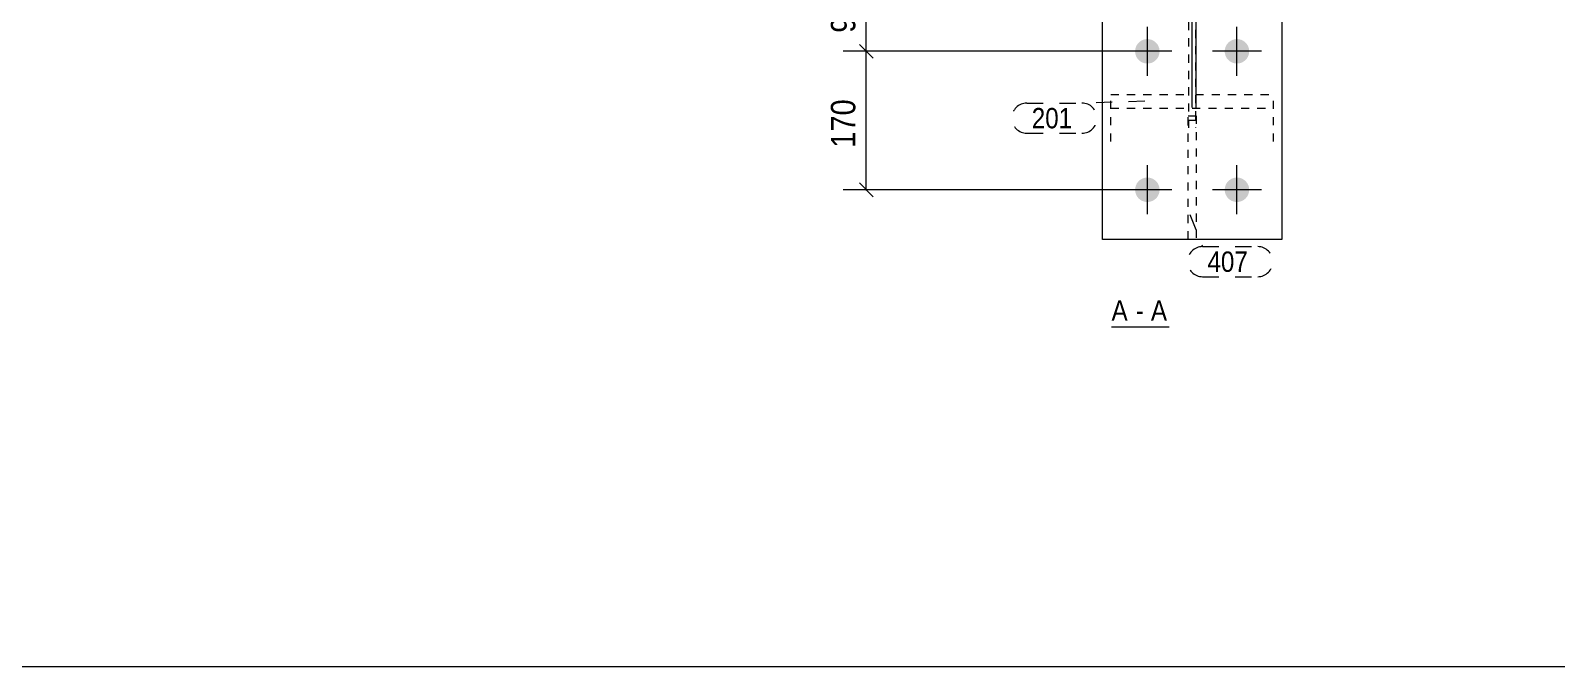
# Model space of a CAD drawing. Header units: millimetres. Extents: x 2 to 1174, y 1 to 825.
# Drawn here: x 581 to 768.3, y 5 to 83.1 of the extents above; entities that cross this region are included whole.
import ezdxf

# ---------------------------------------------------------------- set-up
doc = ezdxf.new("R2010")
doc.units = ezdxf.units.MM
for name, pattern in [('XKITLINE00', [0]), ('XKITLINE01', [4, 1, -1, 1, -1]), ('XKITLINE02', [4, 2, -2])]:
    doc.linetypes.add(name, pattern=pattern)
for name, color, linetype, lineweight in [('Bolt', 3, 'Continuous', 0), ('Dimensions', 7, 'Continuous', 0), ('DrawingSheet', 5, 'Continuous', 0), ('OtherObjectType', 7, 'Continuous', 0), ('Part', 2, 'Continuous', 0), ('PartMark', 7, 'Continuous', 0)]:
    doc.layers.add(name, color=color, linetype=linetype, lineweight=lineweight)
doc.styles.add('ARIAL', font='ARIAL.TTF')

# ---------------------------------------------------------------- blocks, each defined once
blk = doc.blocks.new('*A172')
at = {"layer": 'Bolt'}
for points in [[(716.56, 80.56), (716.56, 80.6), (716.56, 80.64), (716.57, 80.67), (716.57, 80.71), (716.58, 80.75), (716.58, 80.78), (716.59, 80.82), (716.6, 80.85), (716.61, 80.89), (716.62, 80.93), (716.63, 80.96), (716.64, 81), (716.65, 81.03), (716.66, 81.07), (716.67, 81.1), (716.69, 81.13), (716.7, 81.17), (716.72, 81.2), (716.74, 81.23), (716.76, 81.27), (716.77, 81.3), (716.79, 81.33), (716.81, 81.36), (716.83, 81.39), (716.86, 81.42), (716.88, 81.45), (716.9, 81.48), (716.92, 81.51), (716.95, 81.53), (716.97, 81.56), (717, 81.59), (717.03, 81.61), (717.05, 81.64), (717.08, 81.66), (717.11, 81.69), (717.14, 81.71), (717.17, 81.73), (717.2, 81.75), (717.23, 81.77), (717.26, 81.79), (717.29, 81.81), (717.32, 81.83), (717.35, 81.85), (717.39, 81.87), (717.42, 81.88), (717.45, 81.9), (717.49, 81.91), (717.52, 81.93), (717.56, 81.94), (717.59, 81.95), (717.63, 81.96), (717.66, 81.97), (717.7, 81.98), (717.73, 81.99), (717.77, 82), (717.8, 82), (717.84, 82.01), (717.88, 82.01), (717.91, 82.02), (717.95, 82.02), (717.99, 82.02), (718.02, 82.03), (718.06, 82.03), (718.1, 82.03), (718.13, 82.02), (718.17, 82.02), (718.21, 82.02), (718.24, 82.01), (718.28, 82.01), (718.32, 82), (718.35, 82), (718.39, 81.99), (718.43, 81.98), (718.46, 81.97), (718.5, 81.96), (718.53, 81.95), (718.57, 81.94), (718.6, 81.93), (718.63, 81.91), (718.67, 81.9), (718.7, 81.88), (718.74, 81.87), (718.77, 81.85), (718.8, 81.83), (718.83, 81.81), (718.86, 81.79), (718.89, 81.77), (718.92, 81.75), (718.95, 81.73), (718.98, 81.71), (719.01, 81.69), (719.04, 81.66), (719.07, 81.64), (719.1, 81.61), (719.12, 81.59), (719.15, 81.56), (719.17, 81.53), (719.2, 81.51), (719.22, 81.48), (719.24, 81.45), (719.27, 81.42), (719.29, 81.39), (719.31, 81.36), (719.33, 81.33), (719.35, 81.3), (719.37, 81.27), (719.38, 81.23), (719.4, 81.2), (719.42, 81.17), (719.43, 81.13), (719.45, 81.1), (719.46, 81.07), (719.47, 81.03), (719.49, 81), (719.5, 80.96), (719.51, 80.93), (719.52, 80.89), (719.52, 80.85), (719.53, 80.82), (719.54, 80.78), (719.54, 80.75), (719.55, 80.71), (719.55, 80.67), (719.56, 80.64), (719.56, 80.6), (719.56, 80.56), (719.56, 80.53), (719.56, 80.49), (719.56, 80.45), (719.56, 80.42), (719.55, 80.38), (719.55, 80.34), (719.54, 80.31), (719.54, 80.27), (719.53, 80.23), (719.52, 80.2), (719.52, 80.16), (719.51, 80.13), (719.5, 80.09), (719.49, 80.06), (719.47, 80.02), (719.46, 79.99), (719.45, 79.95), (719.43, 79.92), (719.42, 79.88), (719.4, 79.85), (719.38, 79.82), (719.37, 79.79), (719.35, 79.76), (719.33, 79.72), (719.31, 79.69), (719.29, 79.66), (719.27, 79.63), (719.24, 79.6), (719.22, 79.57), (719.2, 79.55), (719.17, 79.52), (719.15, 79.49), (719.12, 79.47), (719.1, 79.44), (719.07, 79.41), (719.04, 79.39), (719.01, 79.37), (718.98, 79.34), (718.95, 79.32), (718.92, 79.3), (718.89, 79.28), (718.86, 79.26), (718.83, 79.24), (718.8, 79.22), (718.77, 79.2), (718.74, 79.19), (718.7, 79.17), (718.67, 79.15), (718.63, 79.14), (718.6, 79.13), (718.57, 79.11), (718.53, 79.1), (718.5, 79.09), (718.46, 79.08), (718.43, 79.07), (718.39, 79.06), (718.35, 79.06), (718.32, 79.05), (718.28, 79.04), (718.24, 79.04), (718.21, 79.03), (718.17, 79.03), (718.13, 79.03), (718.1, 79.03), (718.06, 79.03), (718.02, 79.03), (717.99, 79.03), (717.95, 79.03), (717.91, 79.03), (717.88, 79.04), (717.84, 79.04), (717.8, 79.05), (717.77, 79.06), (717.73, 79.06), (717.7, 79.07), (717.66, 79.08), (717.63, 79.09), (717.59, 79.1), (717.56, 79.11), (717.52, 79.13), (717.49, 79.14), (717.45, 79.15), (717.42, 79.17), (717.39, 79.19), (717.35, 79.2), (717.32, 79.22), (717.29, 79.24), (717.26, 79.26), (717.23, 79.28), (717.2, 79.3), (717.17, 79.32), (717.14, 79.34), (717.11, 79.37), (717.08, 79.39), (717.05, 79.41), (717.03, 79.44), (717, 79.47), (716.97, 79.49), (716.95, 79.52), (716.92, 79.55), (716.9, 79.57), (716.88, 79.6), (716.86, 79.63), (716.83, 79.66), (716.81, 79.69), (716.79, 79.72), (716.77, 79.76), (716.76, 79.79), (716.74, 79.82), (716.72, 79.85), (716.7, 79.88), (716.69, 79.92), (716.67, 79.95), (716.66, 79.99), (716.65, 80.02), (716.64, 80.06), (716.63, 80.09), (716.62, 80.13), (716.61, 80.16), (716.6, 80.2), (716.59, 80.23), (716.58, 80.27), (716.58, 80.31), (716.57, 80.34), (716.57, 80.38), (716.56, 80.42), (716.56, 80.45), (716.56, 80.49), (716.56, 80.53)], [(727.56, 80.56), (727.56, 80.6), (727.56, 80.64), (727.57, 80.67), (727.57, 80.71), (727.58, 80.75), (727.58, 80.78), (727.59, 80.82), (727.6, 80.85), (727.61, 80.89), (727.62, 80.93), (727.63, 80.96), (727.64, 81), (727.65, 81.03), (727.66, 81.07), (727.67, 81.1), (727.69, 81.13), (727.7, 81.17), (727.72, 81.2), (727.74, 81.23), (727.76, 81.27), (727.77, 81.3), (727.79, 81.33), (727.81, 81.36), (727.83, 81.39), (727.86, 81.42), (727.88, 81.45), (727.9, 81.48), (727.92, 81.51), (727.95, 81.53), (727.97, 81.56), (728, 81.59), (728.03, 81.61), (728.05, 81.64), (728.08, 81.66), (728.11, 81.69), (728.14, 81.71), (728.17, 81.73), (728.2, 81.75), (728.23, 81.77), (728.26, 81.79), (728.29, 81.81), (728.32, 81.83), (728.35, 81.85), (728.39, 81.87), (728.42, 81.88), (728.45, 81.9), (728.49, 81.91), (728.52, 81.93), (728.56, 81.94), (728.59, 81.95), (728.63, 81.96), (728.66, 81.97), (728.7, 81.98), (728.73, 81.99), (728.77, 82), (728.8, 82), (728.84, 82.01), (728.88, 82.01), (728.91, 82.02), (728.95, 82.02), (728.99, 82.02), (729.02, 82.03), (729.06, 82.03), (729.1, 82.03), (729.13, 82.02), (729.17, 82.02), (729.21, 82.02), (729.24, 82.01), (729.28, 82.01), (729.32, 82), (729.35, 82), (729.39, 81.99), (729.43, 81.98), (729.46, 81.97), (729.5, 81.96), (729.53, 81.95), (729.57, 81.94), (729.6, 81.93), (729.63, 81.91), (729.67, 81.9), (729.7, 81.88), (729.74, 81.87), (729.77, 81.85), (729.8, 81.83), (729.83, 81.81), (729.86, 81.79), (729.89, 81.77), (729.92, 81.75), (729.95, 81.73), (729.98, 81.71), (730.01, 81.69), (730.04, 81.66), (730.07, 81.64), (730.1, 81.61), (730.12, 81.59), (730.15, 81.56), (730.17, 81.53), (730.2, 81.51), (730.22, 81.48), (730.24, 81.45), (730.27, 81.42), (730.29, 81.39), (730.31, 81.36), (730.33, 81.33), (730.35, 81.3), (730.37, 81.27), (730.38, 81.23), (730.4, 81.2), (730.42, 81.17), (730.43, 81.13), (730.45, 81.1), (730.46, 81.07), (730.47, 81.03), (730.49, 81), (730.5, 80.96), (730.51, 80.93), (730.52, 80.89), (730.52, 80.85), (730.53, 80.82), (730.54, 80.78), (730.54, 80.75), (730.55, 80.71), (730.55, 80.67), (730.56, 80.64), (730.56, 80.6), (730.56, 80.56), (730.56, 80.53), (730.56, 80.49), (730.56, 80.45), (730.56, 80.42), (730.55, 80.38), (730.55, 80.34), (730.54, 80.31), (730.54, 80.27), (730.53, 80.23), (730.52, 80.2), (730.52, 80.16), (730.51, 80.13), (730.5, 80.09), (730.49, 80.06), (730.47, 80.02), (730.46, 79.99), (730.45, 79.95), (730.43, 79.92), (730.42, 79.88), (730.4, 79.85), (730.38, 79.82), (730.37, 79.79), (730.35, 79.76), (730.33, 79.72), (730.31, 79.69), (730.29, 79.66), (730.27, 79.63), (730.24, 79.6), (730.22, 79.57), (730.2, 79.55), (730.17, 79.52), (730.15, 79.49), (730.12, 79.47), (730.1, 79.44), (730.07, 79.41), (730.04, 79.39), (730.01, 79.37), (729.98, 79.34), (729.95, 79.32), (729.92, 79.3), (729.89, 79.28), (729.86, 79.26), (729.83, 79.24), (729.8, 79.22), (729.77, 79.2), (729.74, 79.19), (729.7, 79.17), (729.67, 79.15), (729.63, 79.14), (729.6, 79.13), (729.57, 79.11), (729.53, 79.1), (729.5, 79.09), (729.46, 79.08), (729.43, 79.07), (729.39, 79.06), (729.35, 79.06), (729.32, 79.05), (729.28, 79.04), (729.24, 79.04), (729.21, 79.03), (729.17, 79.03), (729.13, 79.03), (729.1, 79.03), (729.06, 79.03), (729.02, 79.03), (728.99, 79.03), (728.95, 79.03), (728.91, 79.03), (728.88, 79.04), (728.84, 79.04), (728.8, 79.05), (728.77, 79.06), (728.73, 79.06), (728.7, 79.07), (728.66, 79.08), (728.63, 79.09), (728.59, 79.1), (728.56, 79.11), (728.52, 79.13), (728.49, 79.14), (728.45, 79.15), (728.42, 79.17), (728.39, 79.19), (728.35, 79.2), (728.32, 79.22), (728.29, 79.24), (728.26, 79.26), (728.23, 79.28), (728.2, 79.3), (728.17, 79.32), (728.14, 79.34), (728.11, 79.37), (728.08, 79.39), (728.05, 79.41), (728.03, 79.44), (728, 79.47), (727.97, 79.49), (727.95, 79.52), (727.92, 79.55), (727.9, 79.57), (727.88, 79.6), (727.86, 79.63), (727.83, 79.66), (727.81, 79.69), (727.79, 79.72), (727.77, 79.76), (727.76, 79.79), (727.74, 79.82), (727.72, 79.85), (727.7, 79.88), (727.69, 79.92), (727.67, 79.95), (727.66, 79.99), (727.65, 80.02), (727.64, 80.06), (727.63, 80.09), (727.62, 80.13), (727.61, 80.16), (727.6, 80.2), (727.59, 80.23), (727.58, 80.27), (727.58, 80.31), (727.57, 80.34), (727.57, 80.38), (727.56, 80.42), (727.56, 80.45), (727.56, 80.49), (727.56, 80.53)], [(716.56, 63.56), (716.56, 63.6), (716.56, 63.64), (716.57, 63.67), (716.57, 63.71), (716.58, 63.75), (716.58, 63.78), (716.59, 63.82), (716.6, 63.85), (716.61, 63.89), (716.62, 63.93), (716.63, 63.96), (716.64, 64), (716.65, 64.03), (716.66, 64.07), (716.67, 64.1), (716.69, 64.13), (716.7, 64.17), (716.72, 64.2), (716.74, 64.23), (716.76, 64.27), (716.77, 64.3), (716.79, 64.33), (716.81, 64.36), (716.83, 64.39), (716.86, 64.42), (716.88, 64.45), (716.9, 64.48), (716.92, 64.51), (716.95, 64.53), (716.97, 64.56), (717, 64.59), (717.03, 64.61), (717.05, 64.64), (717.08, 64.66), (717.11, 64.69), (717.14, 64.71), (717.17, 64.73), (717.2, 64.75), (717.23, 64.77), (717.26, 64.79), (717.29, 64.81), (717.32, 64.83), (717.35, 64.85), (717.39, 64.87), (717.42, 64.88), (717.45, 64.9), (717.49, 64.91), (717.52, 64.93), (717.56, 64.94), (717.59, 64.95), (717.63, 64.96), (717.66, 64.97), (717.7, 64.98), (717.73, 64.99), (717.77, 65), (717.8, 65), (717.84, 65.01), (717.88, 65.01), (717.91, 65.02), (717.95, 65.02), (717.99, 65.02), (718.02, 65.03), (718.06, 65.03), (718.1, 65.03), (718.13, 65.02), (718.17, 65.02), (718.21, 65.02), (718.24, 65.01), (718.28, 65.01), (718.32, 65), (718.35, 65), (718.39, 64.99), (718.43, 64.98), (718.46, 64.97), (718.5, 64.96), (718.53, 64.95), (718.57, 64.94), (718.6, 64.93), (718.63, 64.91), (718.67, 64.9), (718.7, 64.88), (718.74, 64.87), (718.77, 64.85), (718.8, 64.83), (718.83, 64.81), (718.86, 64.79), (718.89, 64.77), (718.92, 64.75), (718.95, 64.73), (718.98, 64.71), (719.01, 64.69), (719.04, 64.66), (719.07, 64.64), (719.1, 64.61), (719.12, 64.59), (719.15, 64.56), (719.17, 64.53), (719.2, 64.51), (719.22, 64.48), (719.24, 64.45), (719.27, 64.42), (719.29, 64.39), (719.31, 64.36), (719.33, 64.33), (719.35, 64.3), (719.37, 64.27), (719.38, 64.23), (719.4, 64.2), (719.42, 64.17), (719.43, 64.13), (719.45, 64.1), (719.46, 64.07), (719.47, 64.03), (719.49, 64), (719.5, 63.96), (719.51, 63.93), (719.52, 63.89), (719.52, 63.85), (719.53, 63.82), (719.54, 63.78), (719.54, 63.75), (719.55, 63.71), (719.55, 63.67), (719.56, 63.64), (719.56, 63.6), (719.56, 63.56), (719.56, 63.53), (719.56, 63.49), (719.56, 63.45), (719.56, 63.42), (719.55, 63.38), (719.55, 63.34), (719.54, 63.31), (719.54, 63.27), (719.53, 63.23), (719.52, 63.2), (719.52, 63.16), (719.51, 63.13), (719.5, 63.09), (719.49, 63.06), (719.47, 63.02), (719.46, 62.99), (719.45, 62.95), (719.43, 62.92), (719.42, 62.88), (719.4, 62.85), (719.38, 62.82), (719.37, 62.79), (719.35, 62.76), (719.33, 62.72), (719.31, 62.69), (719.29, 62.66), (719.27, 62.63), (719.24, 62.6), (719.22, 62.57), (719.2, 62.55), (719.17, 62.52), (719.15, 62.49), (719.12, 62.47), (719.1, 62.44), (719.07, 62.41), (719.04, 62.39), (719.01, 62.37), (718.98, 62.34), (718.95, 62.32), (718.92, 62.3), (718.89, 62.28), (718.86, 62.26), (718.83, 62.24), (718.8, 62.22), (718.77, 62.2), (718.74, 62.19), (718.7, 62.17), (718.67, 62.15), (718.63, 62.14), (718.6, 62.13), (718.57, 62.11), (718.53, 62.1), (718.5, 62.09), (718.46, 62.08), (718.43, 62.07), (718.39, 62.06), (718.35, 62.06), (718.32, 62.05), (718.28, 62.04), (718.24, 62.04), (718.21, 62.03), (718.17, 62.03), (718.13, 62.03), (718.1, 62.03), (718.06, 62.03), (718.02, 62.03), (717.99, 62.03), (717.95, 62.03), (717.91, 62.03), (717.88, 62.04), (717.84, 62.04), (717.8, 62.05), (717.77, 62.06), (717.73, 62.06), (717.7, 62.07), (717.66, 62.08), (717.63, 62.09), (717.59, 62.1), (717.56, 62.11), (717.52, 62.13), (717.49, 62.14), (717.45, 62.15), (717.42, 62.17), (717.39, 62.19), (717.35, 62.2), (717.32, 62.22), (717.29, 62.24), (717.26, 62.26), (717.23, 62.28), (717.2, 62.3), (717.17, 62.32), (717.14, 62.34), (717.11, 62.37), (717.08, 62.39), (717.05, 62.41), (717.03, 62.44), (717, 62.47), (716.97, 62.49), (716.95, 62.52), (716.92, 62.55), (716.9, 62.57), (716.88, 62.6), (716.86, 62.63), (716.83, 62.66), (716.81, 62.69), (716.79, 62.72), (716.77, 62.76), (716.76, 62.79), (716.74, 62.82), (716.72, 62.85), (716.7, 62.88), (716.69, 62.92), (716.67, 62.95), (716.66, 62.99), (716.65, 63.02), (716.64, 63.06), (716.63, 63.09), (716.62, 63.13), (716.61, 63.16), (716.6, 63.2), (716.59, 63.23), (716.58, 63.27), (716.58, 63.31), (716.57, 63.34), (716.57, 63.38), (716.56, 63.42), (716.56, 63.45), (716.56, 63.49), (716.56, 63.53)], [(727.56, 63.56), (727.56, 63.6), (727.56, 63.64), (727.57, 63.67), (727.57, 63.71), (727.58, 63.75), (727.58, 63.78), (727.59, 63.82), (727.6, 63.85), (727.61, 63.89), (727.62, 63.93), (727.63, 63.96), (727.64, 64), (727.65, 64.03), (727.66, 64.07), (727.67, 64.1), (727.69, 64.13), (727.7, 64.17), (727.72, 64.2), (727.74, 64.23), (727.76, 64.27), (727.77, 64.3), (727.79, 64.33), (727.81, 64.36), (727.83, 64.39), (727.86, 64.42), (727.88, 64.45), (727.9, 64.48), (727.92, 64.51), (727.95, 64.53), (727.97, 64.56), (728, 64.59), (728.03, 64.61), (728.05, 64.64), (728.08, 64.66), (728.11, 64.69), (728.14, 64.71), (728.17, 64.73), (728.2, 64.75), (728.23, 64.77), (728.26, 64.79), (728.29, 64.81), (728.32, 64.83), (728.35, 64.85), (728.39, 64.87), (728.42, 64.88), (728.45, 64.9), (728.49, 64.91), (728.52, 64.93), (728.56, 64.94), (728.59, 64.95), (728.63, 64.96), (728.66, 64.97), (728.7, 64.98), (728.73, 64.99), (728.77, 65), (728.8, 65), (728.84, 65.01), (728.88, 65.01), (728.91, 65.02), (728.95, 65.02), (728.99, 65.02), (729.02, 65.03), (729.06, 65.03), (729.1, 65.03), (729.13, 65.02), (729.17, 65.02), (729.21, 65.02), (729.24, 65.01), (729.28, 65.01), (729.32, 65), (729.35, 65), (729.39, 64.99), (729.43, 64.98), (729.46, 64.97), (729.5, 64.96), (729.53, 64.95), (729.57, 64.94), (729.6, 64.93), (729.63, 64.91), (729.67, 64.9), (729.7, 64.88), (729.74, 64.87), (729.77, 64.85), (729.8, 64.83), (729.83, 64.81), (729.86, 64.79), (729.89, 64.77), (729.92, 64.75), (729.95, 64.73), (729.98, 64.71), (730.01, 64.69), (730.04, 64.66), (730.07, 64.64), (730.1, 64.61), (730.12, 64.59), (730.15, 64.56), (730.17, 64.53), (730.2, 64.51), (730.22, 64.48), (730.24, 64.45), (730.27, 64.42), (730.29, 64.39), (730.31, 64.36), (730.33, 64.33), (730.35, 64.3), (730.37, 64.27), (730.38, 64.23), (730.4, 64.2), (730.42, 64.17), (730.43, 64.13), (730.45, 64.1), (730.46, 64.07), (730.47, 64.03), (730.49, 64), (730.5, 63.96), (730.51, 63.93), (730.52, 63.89), (730.52, 63.85), (730.53, 63.82), (730.54, 63.78), (730.54, 63.75), (730.55, 63.71), (730.55, 63.67), (730.56, 63.64), (730.56, 63.6), (730.56, 63.56), (730.56, 63.53), (730.56, 63.49), (730.56, 63.45), (730.56, 63.42), (730.55, 63.38), (730.55, 63.34), (730.54, 63.31), (730.54, 63.27), (730.53, 63.23), (730.52, 63.2), (730.52, 63.16), (730.51, 63.13), (730.5, 63.09), (730.49, 63.06), (730.47, 63.02), (730.46, 62.99), (730.45, 62.95), (730.43, 62.92), (730.42, 62.88), (730.4, 62.85), (730.38, 62.82), (730.37, 62.79), (730.35, 62.76), (730.33, 62.72), (730.31, 62.69), (730.29, 62.66), (730.27, 62.63), (730.24, 62.6), (730.22, 62.57), (730.2, 62.55), (730.17, 62.52), (730.15, 62.49), (730.12, 62.47), (730.1, 62.44), (730.07, 62.41), (730.04, 62.39), (730.01, 62.37), (729.98, 62.34), (729.95, 62.32), (729.92, 62.3), (729.89, 62.28), (729.86, 62.26), (729.83, 62.24), (729.8, 62.22), (729.77, 62.2), (729.74, 62.19), (729.7, 62.17), (729.67, 62.15), (729.63, 62.14), (729.6, 62.13), (729.57, 62.11), (729.53, 62.1), (729.5, 62.09), (729.46, 62.08), (729.43, 62.07), (729.39, 62.06), (729.35, 62.06), (729.32, 62.05), (729.28, 62.04), (729.24, 62.04), (729.21, 62.03), (729.17, 62.03), (729.13, 62.03), (729.1, 62.03), (729.06, 62.03), (729.02, 62.03), (728.99, 62.03), (728.95, 62.03), (728.91, 62.03), (728.88, 62.04), (728.84, 62.04), (728.8, 62.05), (728.77, 62.06), (728.73, 62.06), (728.7, 62.07), (728.66, 62.08), (728.63, 62.09), (728.59, 62.1), (728.56, 62.11), (728.52, 62.13), (728.49, 62.14), (728.45, 62.15), (728.42, 62.17), (728.39, 62.19), (728.35, 62.2), (728.32, 62.22), (728.29, 62.24), (728.26, 62.26), (728.23, 62.28), (728.2, 62.3), (728.17, 62.32), (728.14, 62.34), (728.11, 62.37), (728.08, 62.39), (728.05, 62.41), (728.03, 62.44), (728, 62.47), (727.97, 62.49), (727.95, 62.52), (727.92, 62.55), (727.9, 62.57), (727.88, 62.6), (727.86, 62.63), (727.83, 62.66), (727.81, 62.69), (727.79, 62.72), (727.77, 62.76), (727.76, 62.79), (727.74, 62.82), (727.72, 62.85), (727.7, 62.88), (727.69, 62.92), (727.67, 62.95), (727.66, 62.99), (727.65, 63.02), (727.64, 63.06), (727.63, 63.09), (727.62, 63.13), (727.61, 63.16), (727.6, 63.2), (727.59, 63.23), (727.58, 63.27), (727.58, 63.31), (727.57, 63.34), (727.57, 63.38), (727.56, 63.42), (727.56, 63.45), (727.56, 63.49), (727.56, 63.53)]]:
    blk.add_hatch(color=3, dxfattribs=at).paths.add_polyline_path(points, flags=17)
at = {"layer": 'Bolt', "color": 3, "linetype": 'XKITLINE00', "lineweight": 0}
for p, q in [((718.06, 77.53), (718.06, 83.53)), ((729.06, 77.53), (729.06, 83.53)), ((721.06, 80.53), (715.06, 80.53)), ((732.06, 80.53), (726.06, 80.53)), ((718.06, 60.53), (718.06, 66.53)), ((729.06, 60.53), (729.06, 66.53)), ((721.06, 63.53), (715.06, 63.53)), ((732.06, 63.53), (726.06, 63.53))]:
    blk.add_line(p, q, dxfattribs=at)
blk = doc.blocks.new('*A174')
at = {"layer": 'Part', "color": 7, "linetype": 'XKITLINE01', "lineweight": 0}
for p, q in [((723.06, 57.43), (723.06, 72.61)), ((723.06, 72.61), (724.06, 72.61)), ((723.06, 72.06), (724.06, 72.06)), ((724.06, 72.61), (724.06, 57.43)), ((724.06, 57.43), (723.06, 57.43))]:
    blk.add_line(p, q, dxfattribs=at)
blk = doc.blocks.new('*A176')
at = {"layer": 'Part', "color": 2, "linetype": 'XKITLINE00', "lineweight": 0}
for p, q in [((712.56, 57.43), (712.56, 190.43)), ((734.56, 190.43), (734.56, 57.43)), ((734.56, 57.43), (712.56, 57.43))]:
    blk.add_line(p, q, dxfattribs=at)
blk = doc.blocks.new('*A177')
at = {"layer": 'Part', "color": 7, "linetype": 'XKITLINE01', "lineweight": 0}
for p, q in [((723.16, 119.16), (723.96, 119.16)), ((723.16, 71.12), (723.16, 119.16)), ((723.16, 118.75), (723.96, 118.75)), ((723.96, 119.16), (723.96, 71.12)), ((713.56, 69.45), (713.56, 75.23)), ((713.56, 75.23), (723.16, 75.23)), ((723.96, 75.23), (733.56, 75.23)), ((733.56, 69.45), (733.56, 75.23)), ((713.56, 73.56), (733.56, 73.56))]:
    blk.add_line(p, q, dxfattribs=at)
blk = doc.blocks.new('*A213')
at = {"layer": 'DrawingSheet', "color": 5, "linetype": 'XKITLINE00', "lineweight": 0}
blk.add_line((5, 5), (1174, 5), dxfattribs=at)
blk = doc.blocks.new('*A405')
at = {"layer": 'Dimensions', "color": 7, "linetype": 'XKITLINE00', "lineweight": 0}
for p, q in [((723.56, 73.61), (723.56, 199.73)), ((724.06, 73.61), (724.06, 199.73))]:
    blk.add_line(p, q, dxfattribs=at)
blk = doc.blocks.new('*A406')
at = {"layer": 'Dimensions', "color": 7, "linetype": 'XKITLINE00', "lineweight": 0}
for p, q in [((682.71, 81.37), (684.41, 79.68)), ((717.06, 80.53), (680.71, 80.53)), ((683.56, 63.53), (683.56, 80.53)), ((682.71, 64.37), (684.41, 62.68)), ((717.06, 63.53), (680.71, 63.53))]:
    blk.add_line(p, q, dxfattribs=at)
at = {"layer": 'Dimensions', "color": 3}
for p in [(683.56, 80.53), (683.56, 63.53)]:
    blk.add_point(p, dxfattribs=at)
at = {"layer": 'Dimensions', "color": 3, "style": 'ARIAL', "width": 0.85}
blk.add_text('170', height=3, rotation=90.0002, dxfattribs=at).set_placement((682.21, 68.69))
blk = doc.blocks.new('*A407')
at = {"layer": 'Dimensions', "color": 7, "linetype": 'XKITLINE00', "lineweight": 0}
for p, q in [((682.71, 90.37), (684.41, 88.68)), ((717.06, 89.53), (680.71, 89.53)), ((683.56, 80.53), (683.56, 89.53)), ((682.71, 81.37), (684.41, 79.68)), ((717.06, 80.53), (680.71, 80.53))]:
    blk.add_line(p, q, dxfattribs=at)
at = {"layer": 'Dimensions', "color": 3}
for p in [(683.56, 89.53), (683.56, 80.53)]:
    blk.add_point(p, dxfattribs=at)
at = {"layer": 'Dimensions', "color": 3, "style": 'ARIAL', "width": 0.85}
blk.add_text('90', height=3, rotation=90.0002, dxfattribs=at).set_placement((682.21, 82.8))
blk = doc.blocks.new('*A416')
at = {"layer": 'PartMark', "color": 7, "linetype": 'XKITLINE02', "lineweight": 0}
for p, q in [((703.27, 74.17), (710.03, 74.17)), ((717.76, 74.39), (710.03, 74.17)), ((703.27, 70.47), (710.03, 70.47))]:
    blk.add_line(p, q, dxfattribs=at)
for centre, start, end in [((703.27, 72.32), 90, 270), ((710.03, 72.32), 270, 90)]:
    blk.add_arc(centre, 1.85, start, end, dxfattribs=at)
at = {"layer": 'PartMark', "color": 3, "style": 'ARIAL', "width": 0.85}
blk.add_text('201', height=2.5, dxfattribs=at).set_placement((703.87, 71.07))
blk = doc.blocks.new('*A419')
at = {"layer": 'PartMark', "color": 7, "linetype": 'XKITLINE02', "lineweight": 0}
for p, q in [((723.29, 60.5), (724.84, 56.55)), ((724.84, 56.55), (731.61, 56.55)), ((724.84, 52.85), (731.61, 52.85))]:
    blk.add_line(p, q, dxfattribs=at)
for centre, start, end in [((724.84, 54.7), 90, 270), ((731.61, 54.7), 270, 90)]:
    blk.add_arc(centre, 1.85, start, end, dxfattribs=at)
at = {"layer": 'PartMark', "color": 3, "style": 'ARIAL', "width": 0.85}
blk.add_text('407', height=2.5, dxfattribs=at).set_placement((725.44, 53.45))
blk = doc.blocks.new('*A421')
at = {"layer": 'OtherObjectType', "color": 7, "linetype": 'XKITLINE00', "lineweight": 0}
blk.add_line((713.67, 46.7), (720.73, 46.7), dxfattribs=at)
at = {"layer": 'OtherObjectType', "color": 7, "style": 'ARIAL', "width": 0.85}
for s, p in [('A', (713.67, 47.45)), ('A', (718.5, 47.45)), ('-', (716.64, 47.45))]:
    blk.add_text(s, height=2.5, dxfattribs=at).set_placement(p)

msp = doc.modelspace()

# ---------------------------------------------------------------- block references
at = {"lineweight": 0}
for name in ['*A213', '*A405', '*A176', '*A172', '*A177', '*A407', '*A406', '*A416', '*A174', '*A419']:
    msp.add_blockref(name, (0, 0), dxfattribs=at)
at = {"layer": 'OtherObjectType', "lineweight": 0}
msp.add_blockref('*A421', (0, 0), dxfattribs=at)

doc.saveas('drawing.dxf')
